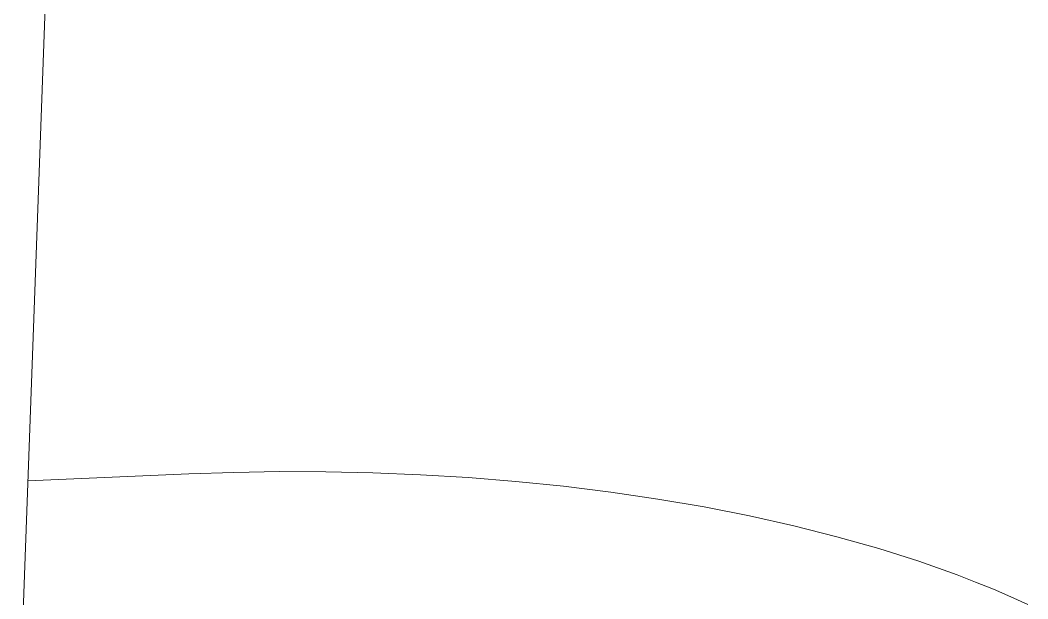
# Model space of a CAD drawing. Header units: inches. Extents: x 214 to 477, y -11 to 187.
# Drawn here: x 445.472 to 448.713, y 93.294 to 95.157 of the extents above; entities that cross this region are included whole.
import ezdxf

# ---------------------------------------------------------------- set-up
doc = ezdxf.new("R2010")
doc.units = ezdxf.units.IN
doc.layers.add('ZANO_R', color=7, linetype='Continuous', lineweight=0)

msp = doc.modelspace()

# ---------------------------------------------------------------- linework, layer by layer
at = {"layer": 'ZANO_R'}
for p, q in [((448.07483, 164.55259), (445.44707, 92.30785)), ((446.01432, 93.69653), (445.49675, 93.67364)), ((446.01432, 93.69653), (446.15884, 93.70141)), ((446.15884, 93.70141), (446.30598, 93.70373)), ((446.30598, 93.70373), (446.45537, 93.70333)), ((446.45537, 93.70333), (446.60658, 93.70009)), ((446.60658, 93.70009), (446.75912, 93.69389)), ((446.75912, 93.69389), (446.9125, 93.68463)), ((446.9125, 93.68463), (447.06617, 93.67221)), ((447.06617, 93.67221), (447.21955, 93.65657)), ((447.21955, 93.65657), (447.37204, 93.63766)), ((447.37204, 93.63766), (447.52304, 93.61547)), ((447.52304, 93.61547), (447.6719, 93.58998)), ((447.6719, 93.58998), (447.818, 93.56123)), ((447.818, 93.56123), (447.96071, 93.52927)), ((447.96071, 93.52927), (448.09942, 93.49419)), ((448.09942, 93.49419), (448.23354, 93.45609)), ((448.23354, 93.45609), (448.36249, 93.4151)), ((448.36249, 93.4151), (448.48577, 93.37137)), ((448.48577, 93.37137), (448.54513, 93.34854)), ((448.54513, 93.34854), (448.60289, 93.3251)), ((448.60289, 93.3251), (448.659, 93.30106)), ((448.659, 93.30106), (448.71341, 93.27646))]:
    msp.add_line(p, q, dxfattribs=at)

doc.saveas('drawing.dxf')
